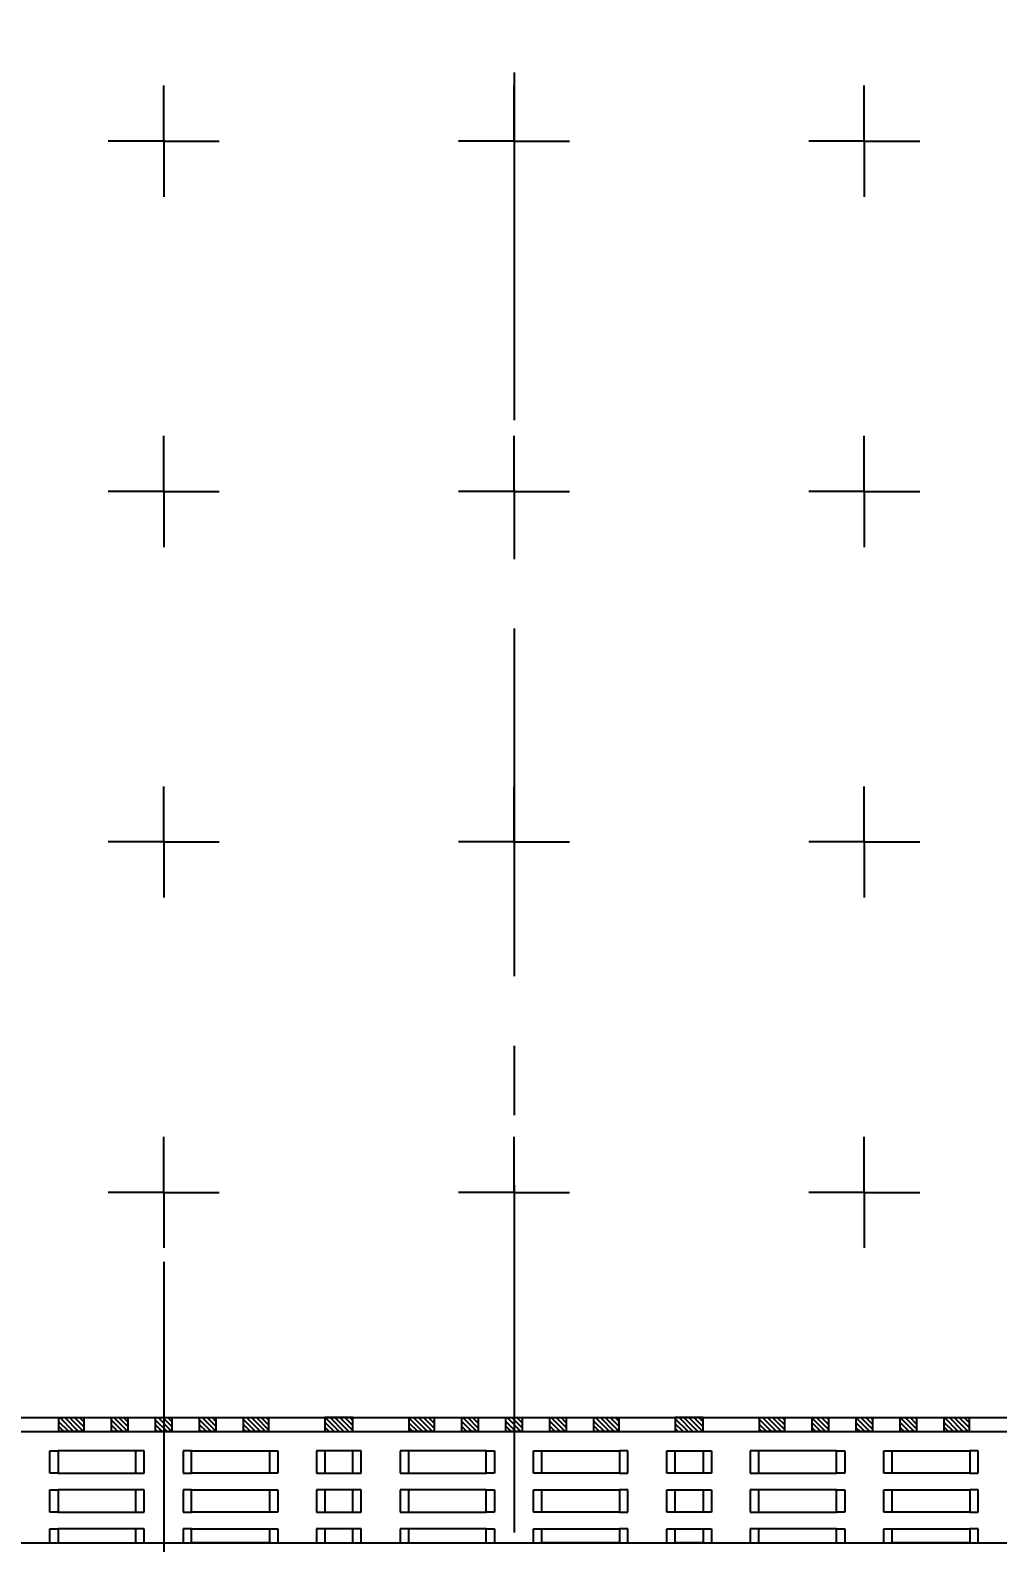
# Model space of a CAD drawing. Extents: x -347 to -72, y -334 to -144.
# Drawn here: x -246.01 to -228.61, y -320 to -292.8 of the extents above; entities that cross this region are included whole.
import ezdxf

# ---------------------------------------------------------------- set-up
doc = ezdxf.new("R2010")
doc.units = 0
doc.header["$LTSCALE"] = 5
doc.header["$MEASUREMENT"] = 0
doc.linetypes.add('CENTER', pattern=[2, 1.25, -0.25, 0.25, -0.25])
doc.layers.get('0').update_dxf_attribs({"linetype": 'CONTINUOUS'})
doc.layers.get('DEFPOINTS').update_dxf_attribs({"linetype": 'CONTINUOUS'})
for name, color, linetype in [('CENTER', 1, 'CENTER'), ('DIM', 3, 'CONTINUOUS'), ('Layer1', 4, 'CONTINUOUS'), ('SECTION', 6, 'CONTINUOUS')]:
    doc.layers.add(name, color=color, linetype=linetype)
doc.dimstyles.get("Standard").update_dxf_attribs({"dimtxt": 0.3, "dimasz": 0.2, "dimexe": 0.05, "dimexo": 0.15, "dimgap": 0.05, "dimtad": 0, "dimtoh": 1, "dimdec": 3, "dimdsep": 46, "dimtxsty": 'STANDARD', "dimcen": 0.5, "dimadec": 0, "dimazin": 0, "dimtfac": 1, "dimtdec": 3, "dimtofl": 0, "dimtmove": 0, "dimatfit": 3, "dimfxl": 1, "dimtolj": 1, "dimtzin": 0, "dimarcsym": 0})
pattern_1 = [(135, (-249.252235, 178.434824), (-0.044194174, -0.044194174), [])]

# ---------------------------------------------------------------- blocks, each defined once
blk = doc.blocks.new('*D7')
at = {"layer": 'DEFPOINTS', "color": 0, "linetype": 'Continuous', "transparency": 16777216}
for p in [(-55.202, 129.53), (-48.902, 129.53), (-48.902, 116.307)]:
    blk.add_point(p, dxfattribs=at)
at = {"layer": 'DIM', "color": 0, "linetype": 'Continuous', "lineweight": -2, "transparency": 16777216}
for p, q in [((-55.202, 129.28), (-55.202, 116.257)), ((-48.902, 129.28), (-48.902, 116.257)), ((-54.202, 116.307), (-49.902, 116.307))]:
    blk.add_line(p, q, dxfattribs=at)
at = {"layer": 'DIM', "color": 0, "linetype": 'Continuous', "transparency": 16777216}
for points in [[(-54.202, 116.473), (-54.202, 116.14), (-55.202, 116.307)], [(-49.902, 116.473), (-49.902, 116.14), (-48.902, 116.307)]]:
    blk.add_solid(points, dxfattribs=at)
at = {"layer": 'DIM', "color": 0, "linetype": 'Continuous', "transparency": 16777216, "insert": (-52.041, 113.981), "char_height": 2, "attachment_point": 5}
blk.add_mtext('\\A1;6.300', dxfattribs=at)

msp = doc.modelspace()

# ---------------------------------------------------------------- hatches: boundary and pattern name
at = {"layer": 'SECTION'}
h = msp.add_hatch(dxfattribs=at)
h.set_pattern_fill('ANSI31', color=256, scale=0.5, angle=90, style=0)
h.set_pattern_definition(pattern_1)
h.paths.add_polyline_path([(-245.0519, -317.9958), (-245.0519, -317.7458), (-245.4979, -317.7458), (-245.4979, -317.9958)])
h.paths.add_polyline_path([(-244.2599, -317.7458), (-244.5519, -317.7458), (-244.5519, -317.9958), (-244.2599, -317.9958)])
h.paths.add_polyline_path([(-243.4679, -317.9958), (-243.4679, -317.7458), (-243.7599, -317.7458), (-243.7599, -317.9958)])
h.paths.add_polyline_path([(-242.6759, -317.7458), (-242.9679, -317.7458), (-242.9679, -317.9958), (-242.6759, -317.9958)])
h.paths.add_polyline_path([(-241.7299, -317.9958), (-241.7299, -317.7458), (-242.1759, -317.7458), (-242.1759, -317.9958)])
h.paths.add_polyline_path([(-238.7519, -317.7458), (-239.1979, -317.7458), (-239.1979, -317.9958), (-238.7519, -317.9958)])
h.paths.add_polyline_path([(-238.2519, -317.7458), (-238.2519, -317.9958), (-237.9599, -317.9958), (-237.9599, -317.7458)])
h.paths.add_polyline_path([(-237.3139, -317.7458), (-237.4599, -317.7458), (-237.4599, -317.9958), (-237.3139, -317.9958)])
h.paths.add_polyline_path([(-237.3139, -317.9958), (-237.1679, -317.9958), (-237.1679, -317.7458), (-237.3139, -317.7458)])
h.paths.add_polyline_path([(-236.6679, -317.9958), (-236.3759, -317.9958), (-236.3759, -317.7458), (-236.6679, -317.7458)])
h.paths.add_polyline_path([(-235.8759, -317.7458), (-235.8759, -317.9958), (-235.4299, -317.9958), (-235.4299, -317.7458)])
h.paths.add_polyline_path([(-232.4519, -317.9958), (-232.4519, -317.7458), (-232.8979, -317.7458), (-232.8979, -317.9958)])
h.paths.add_polyline_path([(-231.6599, -317.9958), (-231.6599, -317.7458), (-231.9519, -317.7458), (-231.9519, -317.9958)])
h.paths.add_polyline_path([(-230.8679, -317.7458), (-231.1599, -317.7458), (-231.1599, -317.9958), (-230.8679, -317.9958)])
h.paths.add_polyline_path([(-230.0759, -317.9958), (-230.0759, -317.7458), (-230.3679, -317.7458), (-230.3679, -317.9958)])
h.paths.add_polyline_path([(-229.1299, -317.9958), (-229.1299, -317.7458), (-229.5759, -317.7458), (-229.5759, -317.9958)])
h = msp.add_hatch(dxfattribs=at)
h.set_pattern_fill('ANSI31', color=256, scale=0.5, angle=90, style=0)
h.set_pattern_definition(pattern_1)
h.paths.add_polyline_path([(-240.2139, -317.9958), (-240.2139, -317.7458), (-240.7139, -317.7458), (-240.7139, -317.9958)])
h.paths.add_polyline_path([(-233.9139, -317.9958), (-233.9139, -317.7458), (-234.4139, -317.7458), (-234.4139, -317.9958)])

# ---------------------------------------------------------------- linework, layer by layer
for p, q in [((-260.0639, -317.7458), (-214.5639, -317.7458)), ((-260.0639, -317.9958), (-214.5639, -317.9958))]:
    msp.add_line(p, q)
for points in [[(-214.5639, -256.9958), (-260.0639, -256.9958), (-260.0639, -319.9958), (-214.5639, -319.9958)], [(-244.1139, -318.3458), (-245.5139, -318.3458), (-245.5139, -318.7458), (-244.1139, -318.7458)], [(-243.1139, -318.7458), (-243.1139, -318.3458), (-241.7139, -318.3458), (-241.7139, -318.7458)], [(-240.7139, -318.3458), (-240.7139, -318.7458), (-240.2139, -318.7458), (-240.2139, -318.3458)], [(-237.8139, -318.7458), (-237.8139, -318.3458), (-239.2139, -318.3458), (-239.2139, -318.7458)], [(-236.8139, -318.3458), (-235.4139, -318.3458), (-235.4139, -318.7458), (-236.8139, -318.7458)], [(-233.9139, -318.3458), (-233.9139, -318.7458), (-234.4139, -318.7458), (-234.4139, -318.3458)], [(-231.5139, -318.7458), (-231.5139, -318.3458), (-232.9139, -318.3458), (-232.9139, -318.7458)], [(-230.5139, -318.3458), (-229.1139, -318.3458), (-229.1139, -318.7458), (-230.5139, -318.7458)], [(-244.1139, -319.0458), (-245.5139, -319.0458), (-245.5139, -319.4458), (-244.1139, -319.4458)], [(-243.1139, -319.4458), (-243.1139, -319.0458), (-241.7139, -319.0458), (-241.7139, -319.4458)], [(-240.7139, -319.0458), (-240.7139, -319.4458), (-240.2139, -319.4458), (-240.2139, -319.0458)], [(-237.8139, -319.4458), (-237.8139, -319.0458), (-239.2139, -319.0458), (-239.2139, -319.4458)], [(-236.8139, -319.0458), (-235.4139, -319.0458), (-235.4139, -319.4458), (-236.8139, -319.4458)], [(-233.9139, -319.0458), (-233.9139, -319.4458), (-234.4139, -319.4458), (-234.4139, -319.0458)], [(-231.5139, -319.4458), (-231.5139, -319.0458), (-232.9139, -319.0458), (-232.9139, -319.4458)], [(-230.5139, -319.0458), (-229.1139, -319.0458), (-229.1139, -319.4458), (-230.5139, -319.4458)], [(-244.1139, -319.7458), (-245.5139, -319.7458), (-245.5139, -319.9958), (-244.1139, -319.9958)], [(-243.1139, -319.9958), (-243.1139, -319.7458), (-241.7139, -319.7458), (-241.7139, -319.9958)], [(-240.7139, -319.7458), (-240.7139, -319.9958), (-240.2139, -319.9958), (-240.2139, -319.7458)], [(-237.8139, -319.9958), (-237.8139, -319.7458), (-239.2139, -319.7458), (-239.2139, -319.9958)], [(-236.8139, -319.7458), (-235.4139, -319.7458), (-235.4139, -319.9958), (-236.8139, -319.9958)], [(-233.9139, -319.7458), (-233.9139, -319.9958), (-234.4139, -319.9958), (-234.4139, -319.7458)], [(-231.5139, -319.9958), (-231.5139, -319.7458), (-232.9139, -319.7458), (-232.9139, -319.9958)], [(-230.5139, -319.7458), (-229.1139, -319.7458), (-229.1139, -319.9958), (-230.5139, -319.9958)]]:
    msp.add_lwpolyline(points, close=True)
at = {"layer": 'CENTER'}
for p, q in [((-237.3139, -253.5591), (-237.3139, -327.048)), ((-243.6139, -294.7958), (-243.6139, -293.7958)), ((-237.3139, -294.7958), (-237.3139, -293.7958)), ((-231.0139, -294.7958), (-231.0139, -293.7958)), ((-243.6139, -294.7958), (-244.6139, -294.7958)), ((-243.6139, -294.7958), (-242.6139, -294.7958)), ((-243.6139, -294.7958), (-243.6139, -295.7958)), ((-237.3139, -294.7958), (-238.3139, -294.7958)), ((-237.3139, -294.7958), (-237.3139, -295.7958)), ((-237.3139, -294.7958), (-236.3139, -294.7958)), ((-231.0139, -294.7958), (-232.0139, -294.7958)), ((-231.0139, -294.7958), (-231.0139, -295.7958)), ((-231.0139, -294.7958), (-230.0139, -294.7958)), ((-243.6139, -301.0958), (-243.6139, -300.0958)), ((-237.3139, -301.0958), (-237.3139, -300.0958)), ((-231.0139, -301.0958), (-231.0139, -300.0958)), ((-243.6139, -301.0958), (-244.6139, -301.0958)), ((-243.6139, -301.0958), (-243.6139, -302.0958)), ((-243.6139, -301.0958), (-242.6139, -301.0958)), ((-237.3139, -301.0958), (-238.3139, -301.0958)), ((-237.3139, -301.0958), (-237.3139, -302.0958)), ((-237.3139, -301.0958), (-236.3139, -301.0958)), ((-231.0139, -301.0958), (-232.0139, -301.0958)), ((-231.0139, -301.0958), (-231.0139, -302.0958)), ((-231.0139, -301.0958), (-230.0139, -301.0958)), ((-243.6139, -307.3958), (-243.6139, -306.3958)), ((-237.3139, -307.3958), (-237.3139, -306.3958)), ((-231.0139, -307.3958), (-231.0139, -306.3958)), ((-243.6139, -307.3958), (-244.6139, -307.3958)), ((-243.6139, -307.3958), (-242.6139, -307.3958)), ((-243.6139, -307.3958), (-243.6139, -308.3958)), ((-237.3139, -307.3958), (-238.3139, -307.3958)), ((-237.3139, -307.3958), (-237.3139, -308.3958)), ((-237.3139, -307.3958), (-236.3139, -307.3958)), ((-231.0139, -307.3958), (-232.0139, -307.3958)), ((-231.0139, -307.3958), (-231.0139, -308.3958)), ((-231.0139, -307.3958), (-230.0139, -307.3958)), ((-243.6139, -313.6958), (-243.6139, -312.6958)), ((-237.3139, -313.6958), (-237.3139, -312.6958)), ((-231.0139, -313.6958), (-231.0139, -312.6958)), ((-243.6139, -313.6958), (-244.6139, -313.6958)), ((-243.6139, -313.6958), (-243.6139, -314.6958)), ((-243.6139, -313.6958), (-242.6139, -313.6958)), ((-237.3139, -313.6958), (-238.3139, -313.6958)), ((-237.3139, -313.6958), (-236.3139, -313.6958)), ((-237.3139, -313.6958), (-237.3139, -314.6958)), ((-231.0139, -313.6958), (-232.0139, -313.6958)), ((-231.0139, -313.6958), (-230.0139, -313.6958)), ((-231.0139, -313.6958), (-231.0139, -314.6958))]:
    msp.add_line(p, q, dxfattribs=at)
at = {"layer": 'Layer1'}
for p, q in [((-245.6639, -318.3458), (-245.5139, -318.3458)), ((-245.6639, -318.7458), (-245.6639, -318.3458)), ((-243.9639, -318.3458), (-244.1139, -318.3458)), ((-243.9639, -318.7458), (-243.9639, -318.3458)), ((-243.1139, -318.3458), (-243.2639, -318.3458)), ((-243.2639, -318.3458), (-243.2639, -318.7458)), ((-241.7139, -318.3458), (-241.5639, -318.3458)), ((-241.5639, -318.3458), (-241.5639, -318.7458)), ((-240.7139, -318.3458), (-240.8639, -318.3458)), ((-240.8639, -318.3458), (-240.8639, -318.7458)), ((-240.0639, -318.3458), (-240.2139, -318.3458)), ((-240.0639, -318.7458), (-240.0639, -318.3458)), ((-239.2139, -318.3458), (-239.3639, -318.3458)), ((-239.3639, -318.3458), (-239.3639, -318.7458)), ((-237.8139, -318.3458), (-237.6639, -318.3458)), ((-237.6639, -318.3458), (-237.6639, -318.7458)), ((-236.9639, -318.3458), (-236.8139, -318.3458)), ((-236.9639, -318.7458), (-236.9639, -318.3458)), ((-235.2639, -318.3458), (-235.4139, -318.3458)), ((-235.2639, -318.7458), (-235.2639, -318.3458)), ((-234.5639, -318.3458), (-234.4139, -318.3458)), ((-234.5639, -318.7458), (-234.5639, -318.3458)), ((-233.9139, -318.3458), (-233.7639, -318.3458)), ((-233.7639, -318.3458), (-233.7639, -318.7458)), ((-232.9139, -318.3458), (-233.0639, -318.3458)), ((-233.0639, -318.3458), (-233.0639, -318.7458)), ((-231.5139, -318.3458), (-231.3639, -318.3458)), ((-231.3639, -318.3458), (-231.3639, -318.7458)), ((-230.6639, -318.3458), (-230.5139, -318.3458)), ((-230.6639, -318.7458), (-230.6639, -318.3458)), ((-228.9639, -318.3458), (-229.1139, -318.3458)), ((-228.9639, -318.7458), (-228.9639, -318.3458)), ((-245.5139, -318.7458), (-245.6639, -318.7458)), ((-244.1139, -318.7458), (-243.9639, -318.7458)), ((-243.2639, -318.7458), (-243.1139, -318.7458)), ((-241.5639, -318.7458), (-241.7139, -318.7458)), ((-240.8639, -318.7458), (-240.7139, -318.7458)), ((-240.2139, -318.7458), (-240.0639, -318.7458)), ((-239.3639, -318.7458), (-239.2139, -318.7458)), ((-237.6639, -318.7458), (-237.8139, -318.7458)), ((-236.8139, -318.7458), (-236.9639, -318.7458)), ((-235.4139, -318.7458), (-235.2639, -318.7458)), ((-234.4139, -318.7458), (-234.5639, -318.7458)), ((-233.7639, -318.7458), (-233.9139, -318.7458)), ((-233.0639, -318.7458), (-232.9139, -318.7458)), ((-231.3639, -318.7458), (-231.5139, -318.7458)), ((-230.5139, -318.7458), (-230.6639, -318.7458)), ((-229.1139, -318.7458), (-228.9639, -318.7458)), ((-245.6639, -319.0458), (-245.5139, -319.0458)), ((-245.6639, -319.4458), (-245.6639, -319.0458)), ((-243.9639, -319.0458), (-244.1139, -319.0458)), ((-243.9639, -319.4458), (-243.9639, -319.0458)), ((-243.1139, -319.0458), (-243.2639, -319.0458)), ((-243.2639, -319.0458), (-243.2639, -319.4458)), ((-241.7139, -319.0458), (-241.5639, -319.0458)), ((-241.5639, -319.0458), (-241.5639, -319.4458)), ((-240.7139, -319.0458), (-240.8639, -319.0458)), ((-240.8639, -319.0458), (-240.8639, -319.4458)), ((-240.0639, -319.0458), (-240.2139, -319.0458)), ((-240.0639, -319.4458), (-240.0639, -319.0458)), ((-239.2139, -319.0458), (-239.3639, -319.0458)), ((-239.3639, -319.0458), (-239.3639, -319.4458)), ((-237.8139, -319.0458), (-237.6639, -319.0458)), ((-237.6639, -319.0458), (-237.6639, -319.4458)), ((-236.9639, -319.0458), (-236.8139, -319.0458)), ((-236.9639, -319.4458), (-236.9639, -319.0458)), ((-235.2639, -319.0458), (-235.4139, -319.0458)), ((-235.2639, -319.4458), (-235.2639, -319.0458)), ((-234.5639, -319.0458), (-234.4139, -319.0458)), ((-234.5639, -319.4458), (-234.5639, -319.0458)), ((-233.9139, -319.0458), (-233.7639, -319.0458)), ((-233.7639, -319.0458), (-233.7639, -319.4458)), ((-232.9139, -319.0458), (-233.0639, -319.0458)), ((-233.0639, -319.0458), (-233.0639, -319.4458)), ((-231.5139, -319.0458), (-231.3639, -319.0458)), ((-231.3639, -319.0458), (-231.3639, -319.4458)), ((-230.6639, -319.0458), (-230.5139, -319.0458)), ((-230.6639, -319.4458), (-230.6639, -319.0458)), ((-228.9639, -319.0458), (-229.1139, -319.0458)), ((-228.9639, -319.4458), (-228.9639, -319.0458)), ((-245.5139, -319.4458), (-245.6639, -319.4458)), ((-244.1139, -319.4458), (-243.9639, -319.4458)), ((-243.2639, -319.4458), (-243.1139, -319.4458)), ((-241.5639, -319.4458), (-241.7139, -319.4458)), ((-240.8639, -319.4458), (-240.7139, -319.4458)), ((-240.2139, -319.4458), (-240.0639, -319.4458)), ((-239.3639, -319.4458), (-239.2139, -319.4458)), ((-237.6639, -319.4458), (-237.8139, -319.4458)), ((-236.8139, -319.4458), (-236.9639, -319.4458)), ((-235.4139, -319.4458), (-235.2639, -319.4458)), ((-234.4139, -319.4458), (-234.5639, -319.4458)), ((-233.7639, -319.4458), (-233.9139, -319.4458)), ((-233.0639, -319.4458), (-232.9139, -319.4458)), ((-231.3639, -319.4458), (-231.5139, -319.4458)), ((-230.5139, -319.4458), (-230.6639, -319.4458)), ((-229.1139, -319.4458), (-228.9639, -319.4458)), ((-245.6639, -319.7458), (-245.5139, -319.7458)), ((-245.6639, -319.9958), (-245.6639, -319.7458)), ((-243.9639, -319.7458), (-244.1139, -319.7458)), ((-243.9639, -319.9958), (-243.9639, -319.7458)), ((-243.1139, -319.7458), (-243.2639, -319.7458)), ((-243.2639, -319.7458), (-243.2639, -319.9958)), ((-241.7139, -319.7458), (-241.5639, -319.7458)), ((-241.5639, -319.7458), (-241.5639, -319.9958)), ((-240.7139, -319.7458), (-240.8639, -319.7458)), ((-240.8639, -319.7458), (-240.8639, -319.9958)), ((-240.0639, -319.7458), (-240.2139, -319.7458)), ((-240.0639, -319.9958), (-240.0639, -319.7458)), ((-239.2139, -319.7458), (-239.3639, -319.7458)), ((-239.3639, -319.7458), (-239.3639, -319.9958)), ((-237.8139, -319.7458), (-237.6639, -319.7458)), ((-237.6639, -319.7458), (-237.6639, -319.9958)), ((-236.9639, -319.7458), (-236.8139, -319.7458)), ((-236.9639, -319.9958), (-236.9639, -319.7458)), ((-235.2639, -319.7458), (-235.4139, -319.7458)), ((-235.2639, -319.9958), (-235.2639, -319.7458)), ((-234.5639, -319.7458), (-234.4139, -319.7458)), ((-234.5639, -319.9958), (-234.5639, -319.7458)), ((-233.9139, -319.7458), (-233.7639, -319.7458)), ((-233.7639, -319.7458), (-233.7639, -319.9958)), ((-232.9139, -319.7458), (-233.0639, -319.7458)), ((-233.0639, -319.7458), (-233.0639, -319.9958)), ((-231.5139, -319.7458), (-231.3639, -319.7458)), ((-231.3639, -319.7458), (-231.3639, -319.9958)), ((-230.6639, -319.7458), (-230.5139, -319.7458)), ((-230.6639, -319.9958), (-230.6639, -319.7458)), ((-228.9639, -319.7458), (-229.1139, -319.7458)), ((-228.9639, -319.9958), (-228.9639, -319.7458))]:
    msp.add_line(p, q, dxfattribs=at)
at = {"layer": 'SECTION'}
for points in [[(-245.4979, -317.7458), (-245.0519, -317.7458), (-245.0519, -317.9958), (-245.4979, -317.9958)], [(-244.5519, -317.7458), (-244.2599, -317.7458), (-244.2599, -317.9958), (-244.5519, -317.9958)], [(-243.7599, -317.7458), (-243.4679, -317.7458), (-243.4679, -317.9958), (-243.7599, -317.9958)], [(-242.9679, -317.7458), (-242.6759, -317.7458), (-242.6759, -317.9958), (-242.9679, -317.9958)], [(-242.1759, -317.7458), (-241.7299, -317.7458), (-241.7299, -317.9958), (-242.1759, -317.9958)], [(-240.2139, -317.7458), (-240.7139, -317.7458), (-240.7139, -317.9958), (-240.2139, -317.9958)], [(-239.1979, -317.7458), (-238.7519, -317.7458), (-238.7519, -317.9958), (-239.1979, -317.9958)], [(-238.2519, -317.7458), (-237.9599, -317.7458), (-237.9599, -317.9958), (-238.2519, -317.9958)], [(-237.4599, -317.7458), (-237.1679, -317.7458), (-237.1679, -317.9958), (-237.4599, -317.9958)], [(-236.6679, -317.7458), (-236.3759, -317.7458), (-236.3759, -317.9958), (-236.6679, -317.9958)], [(-235.8759, -317.7458), (-235.4299, -317.7458), (-235.4299, -317.9958), (-235.8759, -317.9958)], [(-233.9139, -317.7458), (-234.4139, -317.7458), (-234.4139, -317.9958), (-233.9139, -317.9958)], [(-232.8979, -317.7458), (-232.4519, -317.7458), (-232.4519, -317.9958), (-232.8979, -317.9958)], [(-231.9519, -317.7458), (-231.6599, -317.7458), (-231.6599, -317.9958), (-231.9519, -317.9958)], [(-231.1599, -317.7458), (-230.8679, -317.7458), (-230.8679, -317.9958), (-231.1599, -317.9958)], [(-230.3679, -317.7458), (-230.0759, -317.7458), (-230.0759, -317.9958), (-230.3679, -317.9958)], [(-229.5759, -317.7458), (-229.1299, -317.7458), (-229.1299, -317.9958), (-229.5759, -317.9958)]]:
    msp.add_lwpolyline(points, close=True, dxfattribs=at)

# ---------------------------------------------------------------- dimensions: what is measured, and where the dimension line sits
at = {"layer": 'DIM', "linetype": 'Continuous'}
dim = msp.add_linear_dim(base=(-243.6139, -327.919), p1=(-249.9139, -314.6958), p2=(-243.6139, -314.6958), text='<>00', dimstyle='STANDARD', override={"dimtxt": 2, "dimasz": 1, "dimexo": 0.25, "dimgap": 1, "dimdec": 2, "dimtmove": 2}, dxfattribs=at)
dim.commit()
dim.dimension.update_dxf_attribs({"geometry": '*D7', "text_midpoint": (-246.7532, -330.2446), "dimtype": 128, "insert": (-194.7117, -444.2256)})

doc.saveas('drawing.dxf')
